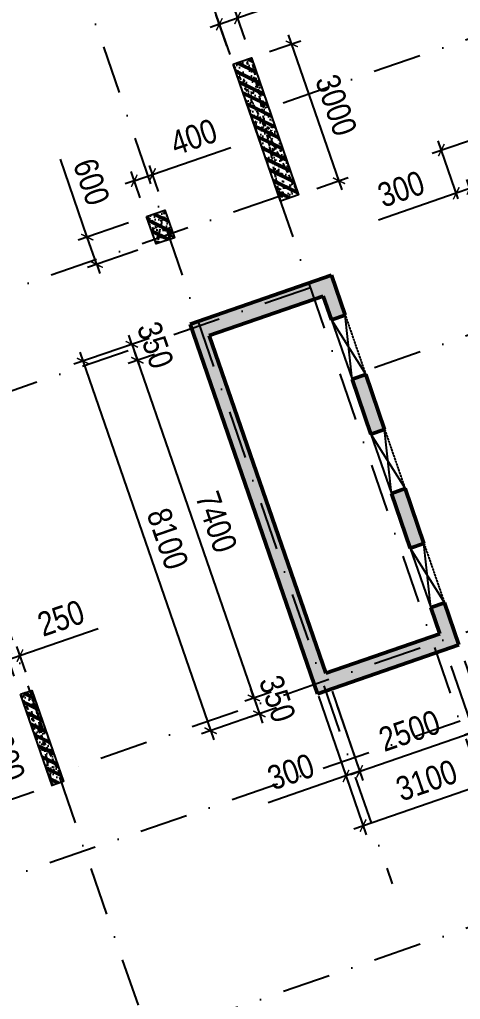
# Model space of a CAD drawing. Header units: millimetres. Extents: x 13965 to 1327256, y -72704 to 46237.
# Drawn here: x 847436 to 856576, y -10560 to 9738 of the extents above; entities that cross this region are included whole.
import ezdxf

# ---------------------------------------------------------------- set-up
doc = ezdxf.new("R2010")
doc.units = ezdxf.units.MM
doc.header["$MEASUREMENT"] = 0
doc.linetypes.add('DASHDOT', pattern=[1, 0.5, -0.25, 0, -0.25])
doc.linetypes.add('DASHED', pattern=[4.5, 3, -1.5])
for name, color, linetype in [('ccu11-Khuat', 9, 'DASHED'), ('ccu11-Thay', 7, 'Continuous'), ('KC2-DIM', 251, 'Continuous'), ('KT-Hatch', 251, 'Continuous'), ('KT-Luoi truc South Tower', 8, 'DASHDOT'), ('ST_MBDV Cot vach 220805$0$AUDIT_I_220805193045-5', 6, 'Continuous')]:
    doc.layers.add(name, color=color, linetype=linetype)
doc.layers.add('KT-Kich thuoc', color=159, linetype='Continuous', lineweight=18)
doc.layers.add('ST_MBDV Cot vach 220805$0$KT-Net cot vach', color=6, linetype='Continuous', lineweight=50)
doc.styles.add('Arial Narrow', font='ARIALN.TTF')
doc.dimstyles.new('ccu12-200', dxfattribs={"dimscale": 200, "dimtxt": 2.5, "dimasz": 1, "dimexe": 1, "dimexo": 2, "dimgap": 1, "dimtad": 1, "dimdec": 0, "dimdsep": 46, "dimtxsty": 'Arial Narrow', "dimblk": 'ARCHTICK', "dimcen": -1, "dimdle": 1, "dimclrd": 256, "dimclre": 256, "dimclrt": 3, "dimadec": 0, "dimazin": 2, "dimtfac": 0.1, "dimtdec": 0, "dimtmove": 0, "dimatfit": 1, "dimldrblk": 'ARCHTICK', "dimfxl": 1, "dimtvp": 0.8333333333333334, "dimtolj": 1, "dimtzin": 12, "dimarcsym": 0})

# ---------------------------------------------------------------- blocks, each defined once
blk = doc.blocks.new('Asix South Tower')
at = {"layer": 'KT-Luoi truc South Tower', "ltscale": 2000}
for p, q in [((-72397.75376635743, 60940.77036500895), (-54232.45647077495, 8325.576317818544)), ((-74689.98600249225, 60149.3814747508), (-64787.97803762602, 31468.53677514943)), ((-80172.43836108316, 58256.57505681379), (-62007.14106901549, 5641.381006835676)), ((-43415.1931011402, 55801.61288893223), (-67725.74395716097, 47408.44558658342)), ((-41522.38959944714, 50319.15952351379), (-65827.22952700593, 41927.96390853119)), ((-67132.57020701328, 45708.98039207418), (-110541.5464182838, 30722.11257713947)), ((-39629.58609775407, 44836.70615809536), (-71714.8157164082, 33759.34555949608)), ((-66479.87833841704, 43818.47957888515), (-109888.8545500296, 28831.61176383233)), ((-37736.78259606101, 39354.25279267693), (-105450.5498458839, 15976.20623329253)), ((-63379.59196258499, 34838.60071623722), (-106788.5681758225, 19851.73290062346))]:
    blk.add_line(p, q, dxfattribs=at)
blk = doc.blocks.new('_ArchTick')
at = {"color": 0, "const_width": 0.15}
blk.add_lwpolyline([(-0.5, -0.5000000000000018), (0.5, 0.5)], dxfattribs=at)
blk = doc.blocks.new('*D673')
at = {"layer": 'Defpoints', "color": 0, "transparency": 16777216}
for p in [(850498.3711580542, 3264.495276974863), (850612.5922349978, 2933.657634646428), (849878.592599652, 2680.24563401888)]:
    blk.add_point(p, dxfattribs=at)
at = {"layer": 'KC2-DIM', "lineweight": -2, "transparency": 16777216}
for p, q in [((850120.2709953925, 3133.95690332487), (849575.3214413776, 2945.81408952229)), ((849764.3715227084, 3011.083276347315), (849699.1023358834, 3200.133357678191)), ((849764.3715227084, 3011.083276347315), (849878.592599652, 2680.24563401888)), ((850234.492072336, 2803.119260996435), (849689.5425183212, 2614.976447193854)), ((849878.592599652, 2680.24563401888), (849943.861786477, 2491.195552688005))]:
    blk.add_line(p, q, dxfattribs=at)
at = {"layer": 'KC2-DIM', "lineweight": -2, "transparency": 16777216, "xscale": 200, "yscale": 200, "zscale": 200}
for p, rotation in [((849764.3715227084, 3011.083276347315), 289.0471379531418), ((849878.592599652, 2680.24563401888), 109.0471379531417)]:
    blk.add_blockref('_ArchTick', p, dxfattribs=dict(at, rotation=rotation))
at = {"layer": 'KC2-DIM', "color": 3, "transparency": 16777216, "insert": (850251.8418046464, 2994.245351316727), "char_height": 500, "attachment_point": 5, "rotation": 289.0471379531417, "style": 'Arial Narrow'}
blk.add_mtext('\\A1;350', dxfattribs=at)
blk = doc.blocks.new('*D674')
at = {"layer": 'Defpoints', "color": 0, "transparency": 16777216}
for p in [(850612.5922349975, 2933.657634646399), (853027.5521475226, -4061.195374595234), (852293.5525121825, -4314.607375271677)]:
    blk.add_point(p, dxfattribs=at)
at = {"layer": 'KC2-DIM', "lineweight": -2, "transparency": 16777216}
for p, q in [((849813.3234123887, 2869.295715147571), (852358.8216990192, -4503.657456598477)), ((850234.492072344, 2803.119260973006), (849689.5425178985, 2614.976446984103)), ((852649.451984869, -4191.733748268627), (852104.5024308556, -4379.876562108344))]:
    blk.add_line(p, q, dxfattribs=at)
at = {"layer": 'KC2-DIM', "lineweight": -2, "transparency": 16777216, "xscale": 200, "yscale": 200, "zscale": 200}
for p, rotation in [((849878.5925992253, 2680.24563382077), 109.047137956683), ((852293.5525121825, -4314.607375271677), 289.047137956683)]:
    blk.add_blockref('_ArchTick', p, dxfattribs=dict(at, rotation=rotation))
at = {"layer": 'KC2-DIM', "color": 3, "transparency": 16777216, "insert": (851516.4322991609, -668.5999745654408), "char_height": 500, "attachment_point": 5, "rotation": 289.047137956683, "style": 'Arial Narrow'}
blk.add_mtext('\\A1;7400', dxfattribs=at)
blk = doc.blocks.new('*D675')
at = {"layer": 'Defpoints', "color": 0, "transparency": 16777216}
for p in [(853027.5521475226, -4061.195374595234), (853141.7732244661, -4392.033016924106), (852407.7735891361, -4645.445017597056)]:
    blk.add_point(p, dxfattribs=at)
at = {"layer": 'KC2-DIM', "lineweight": -2, "transparency": 16777216}
for p, q in [((852649.451984869, -4191.733748268627), (852104.5024308452, -4379.876562111953)), ((852293.552512172, -4314.607375275285), (852228.2833253354, -4125.557293948426)), ((852293.552512172, -4314.607375275285), (852407.7735891361, -4645.445017597056)), ((852763.6730618125, -4522.571390597441), (852218.7235078092, -4710.714204433723)), ((852407.7735891361, -4645.445017597056), (852473.0427759727, -4834.495098923857))]:
    blk.add_line(p, q, dxfattribs=at)
at = {"layer": 'KC2-DIM', "lineweight": -2, "transparency": 16777216, "xscale": 200, "yscale": 200, "zscale": 200}
for p, rotation in [((852293.552512172, -4314.607375275285), 289.047137956683), ((852407.7735891361, -4645.445017597056), 109.047137956683)]:
    blk.add_blockref('_ArchTick', p, dxfattribs=dict(at, rotation=rotation))
at = {"layer": 'KC2-DIM', "color": 3, "transparency": 16777216, "insert": (852781.0227941112, -4331.445300276158), "char_height": 500, "attachment_point": 5, "rotation": 289.047137956683, "style": 'Arial Narrow'}
blk.add_mtext('\\A1;350', dxfattribs=at)
blk = doc.blocks.new('*D676')
at = {"layer": 'Defpoints', "color": 0, "transparency": 16777216}
for p in [(850498.3711580543, 3264.495276973641), (853141.7732244668, -4392.033016925678), (851397.099401161, -4994.378389751771)]:
    blk.add_point(p, dxfattribs=at)
at = {"layer": 'KC2-DIM', "lineweight": -2, "transparency": 16777216}
for p, q in [((850120.2709953926, 3133.956903323648), (848564.6472534176, 2596.880717322521)), ((848688.4281479234, 2851.199985478394), (851462.368587986, -5183.428471082589)), ((852763.6730618051, -4522.571390575671), (851208.0493198301, -5059.647576576797))]:
    blk.add_line(p, q, dxfattribs=at)
at = {"layer": 'KC2-DIM', "lineweight": -2, "transparency": 16777216, "xscale": 200, "yscale": 200, "zscale": 200}
for p, rotation in [((848753.6973347485, 2662.149904147547), 109.0471379531438), ((851397.099401161, -4994.378389751771), 289.0471379531439)]:
    blk.add_blockref('_ArchTick', p, dxfattribs=dict(at, rotation=rotation))
at = {"layer": 'KC2-DIM', "color": 3, "transparency": 16777216, "insert": (850505.7581114209, -1017.533346668642), "char_height": 500, "attachment_point": 5, "rotation": 289.0471379531439, "style": 'Arial Narrow'}
blk.add_mtext('\\A1;8100', dxfattribs=at)
blk = doc.blocks.new('*D677')
at = {"layer": 'Defpoints', "color": 0, "transparency": 16777216}
for p in [(853785.1943833423, -3799.620810397319), (853501.619261345, -3897.524590634683), (854203.8351151109, -5931.470020700246)]:
    blk.add_point(p, dxfattribs=at)
at = {"layer": 'KC2-DIM', "lineweight": -2, "transparency": 16777216}
for p, q in [((853915.7327569919, -4177.720973059244), (854552.6794239328, -6022.616321793816)), ((853632.1576349945, -4275.624753296608), (854269.1043019355, -6120.52010203118)), ((854487.4102371081, -5833.566240462882), (854203.8351151109, -5931.470020700246)), ((854487.4102371081, -5833.566240462882), (854676.460318439, -5768.297053638147)), ((854203.8351151109, -5931.470020700246), (852592.653862622, -6487.727333243529))]:
    blk.add_line(p, q, dxfattribs=at)
at = {"layer": 'KC2-DIM', "lineweight": -2, "transparency": 16777216, "xscale": 200, "yscale": 200, "zscale": 200}
for p, rotation in [((854203.8351151109, -5931.470020700246), 19.04713795306775), ((854487.4102371081, -5833.566240462882), 199.0471379530678)]:
    blk.add_blockref('_ArchTick', p, dxfattribs=dict(at, rotation=rotation))
at = {"layer": 'KC2-DIM', "color": 3, "transparency": 16777216, "insert": (853060.6135114025, -5844.508120330283), "char_height": 500, "attachment_point": 5, "rotation": 19.047137953067754, "style": 'Arial Narrow'}
blk.add_mtext('\\A1;300', dxfattribs=at)
blk = doc.blocks.new('*D678')
at = {"layer": 'Defpoints', "color": 0, "transparency": 16777216}
for p in [(856246.8439199959, -3269.126153246558), (853883.7179033605, -4084.990988556354), (856850.5362537438, -5017.701405152329)]:
    blk.add_point(p, dxfattribs=at)
at = {"layer": 'KC2-DIM', "lineweight": -2, "transparency": 16777216}
for p, q in [((856377.3822936456, -3647.226315908425), (856915.8054405686, -5206.751486483263)), ((854014.2562770102, -4463.091151218221), (854552.6794239332, -6022.616321793059)), ((854298.3601557774, -5898.835427286918), (857039.5863350747, -4952.432218327536))]:
    blk.add_line(p, q, dxfattribs=at)
at = {"layer": 'KC2-DIM', "lineweight": -2, "transparency": 16777216, "xscale": 200, "yscale": 200, "zscale": 200}
for p, rotation in [((856850.5362537438, -5017.701405152329), 19.04713795308638), ((854487.4102371084, -5833.566240462125), 199.0471379530864)]:
    blk.add_blockref('_ArchTick', p, dxfattribs=dict(at, rotation=rotation))
at = {"layer": 'KC2-DIM', "color": 3, "transparency": 16777216, "insert": (855520.392349293, -4995.274079340918), "char_height": 500, "attachment_point": 5, "rotation": 19.04713795308638, "style": 'Arial Narrow'}
blk.add_mtext('\\A1;2500', dxfattribs=at)
blk = doc.blocks.new('*D679')
at = {"layer": 'Defpoints', "color": 0, "transparency": 16777216}
for p in [(856530.419041993, -3171.222373009543), (856246.843919996, -3269.126153246558), (857134.111375659, -4919.797624684928)]:
    blk.add_point(p, dxfattribs=at)
at = {"layer": 'KC2-DIM', "lineweight": -2, "transparency": 16777216}
for p, q in [((856377.3822936453, -3647.226315908541), (856915.8054404866, -5206.751486252935)), ((856660.9574156422, -3549.322535671527), (857199.3805624836, -5108.84770601592)), ((857134.111375659, -4919.797624684928), (858745.2926281483, -4363.540312142984)), ((856850.5362536621, -5017.701404921943), (856661.486172331, -5082.970591746562)), ((856850.5362536621, -5017.701404921943), (857134.111375659, -4919.797624684928))]:
    blk.add_line(p, q, dxfattribs=at)
at = {"layer": 'KC2-DIM', "lineweight": -2, "transparency": 16777216, "xscale": 200, "yscale": 200, "zscale": 200}
for p, rotation in [((857134.111375659, -4919.797624684928), 199.0471379530198), ((856850.5362536621, -5017.701404921943), 19.04713795301989)]:
    blk.add_blockref('_ArchTick', p, dxfattribs=dict(at, rotation=rotation))
at = {"layer": 'KC2-DIM', "color": 3, "transparency": 16777216, "insert": (857980.171187102, -4146.040038122912), "char_height": 500, "attachment_point": 5, "rotation": 19.04713795301985, "style": 'Arial Narrow'}
blk.add_mtext('\\A1;300', dxfattribs=at)
blk = doc.blocks.new('*D680')
at = {"layer": 'Defpoints', "color": 0, "transparency": 16777216}
for p in [(856770.7523669063, -3867.340048620768), (853840.4761062762, -4879.012444401684), (857488.6084929231, -5946.587019663362)]:
    blk.add_point(p, dxfattribs=at)
at = {"layer": 'KC2-DIM', "lineweight": -2, "transparency": 16777216}
for p, q in [((856901.2907405554, -4245.44021128281), (857553.8776797476, -6135.637100994354)), ((853971.0144799254, -5257.112607063726), (854623.6014191175, -7147.30949677527)), ((854369.2821509619, -7023.528602268896), (857677.658574254, -5881.317832838744))]:
    blk.add_line(p, q, dxfattribs=at)
at = {"layer": 'KC2-DIM', "lineweight": -2, "transparency": 16777216, "xscale": 200, "yscale": 200, "zscale": 200}
for p, rotation in [((857488.6084929231, -5946.587019663362), 19.04713795301755), ((854558.332232293, -6958.259415444278), 199.0471379530176)]:
    blk.add_blockref('_ArchTick', p, dxfattribs=dict(at, rotation=rotation))
at = {"layer": 'KC2-DIM', "color": 3, "transparency": 16777216, "insert": (855874.8894664753, -6022.063474087336), "char_height": 500, "attachment_point": 5, "rotation": 19.047137953017554, "style": 'Arial Narrow'}
blk.add_mtext('\\A1;3100', dxfattribs=at)
blk = doc.blocks.new('*D681')
at = {"layer": 'Defpoints', "color": 0, "transparency": 16777216}
for p in [(856489.3481311027, 6140.437364312907), (856942.7913972589, 5746.323578049865), (856659.2162752621, 5648.419797812909)]:
    blk.add_point(p, dxfattribs=at)
at = {"layer": 'KC2-DIM', "lineweight": -2, "transparency": 16777216}
for p, q in [((856528.677901613, 6026.519960474921), (856424.0789442782, 6329.487445643899)), ((856812.2530236098, 6124.423740711878), (856707.654066275, 6427.391225880856)), ((856772.9232530996, 6238.341144549864), (856961.9733344306, 6303.610331374482)), ((856489.3481311027, 6140.437364312907), (854878.1668786133, 5584.180051771022)), ((856772.9232530996, 6238.341144549864), (856489.3481311027, 6140.437364312907))]:
    blk.add_line(p, q, dxfattribs=at)
at = {"layer": 'KC2-DIM', "lineweight": -2, "transparency": 16777216, "xscale": 200, "yscale": 200, "zscale": 200}
for p, rotation in [((856772.9232530996, 6238.341144549864), 199.0471379530176), ((856489.3481311027, 6140.437364312907), 19.04713795301758)]:
    blk.add_blockref('_ArchTick', p, dxfattribs=dict(at, rotation=rotation))
at = {"layer": 'KC2-DIM', "color": 3, "transparency": 16777216, "insert": (855346.1265273946, 6227.399264683831), "char_height": 500, "attachment_point": 5, "rotation": 19.047137953017575, "style": 'Arial Narrow'}
blk.add_mtext('\\A1;300', dxfattribs=at)
blk = doc.blocks.new('*D686')
at = {"layer": 'Defpoints', "color": 0, "transparency": 16777216}
for p in [(861946.7234059992, 9025.14865899246), (862425.2437558596, 7639.129995963041), (856659.216275264, 5648.419797813491)]:
    blk.add_point(p, dxfattribs=at)
at = {"layer": 'KC2-DIM', "lineweight": -2, "transparency": 16777216}
for p, q in [((862294.7053822103, 8017.230158625054), (861881.4542191747, 9214.198740323482)), ((855991.6458440727, 6969.16927401835), (862135.7734873302, 9090.41784581702)), ((856528.6779016148, 6026.519960475503), (856115.4267385792, 7223.488542173931))]:
    blk.add_line(p, q, dxfattribs=at)
at = {"layer": 'KC2-DIM', "lineweight": -2, "transparency": 16777216, "xscale": 200, "yscale": 200, "zscale": 200}
for p, rotation in [((861946.7234059992, 9025.14865899246), 19.04713795301443), ((856180.6959254037, 7034.43846084291), 199.0471379530144)]:
    blk.add_blockref('_ArchTick', p, dxfattribs=dict(at, rotation=rotation))
at = {"layer": 'KC2-DIM', "color": 3, "transparency": 16777216, "insert": (858915.128769569, 8460.15330338417), "char_height": 500, "attachment_point": 5, "rotation": 19.04713795301444, "style": 'Arial Narrow'}
blk.add_mtext('\\A1;6100', dxfattribs=at)
blk = doc.blocks.new('*D750')
at = {"layer": 'Defpoints', "color": 0, "transparency": 16777216}
for p in [(847457.064831816, -4238.823824581923), (848109.756701007, -6129.324640524632), (847019.7154157562, -6505.659354567557)]:
    blk.add_point(p, dxfattribs=at)
at = {"layer": 'KC2-DIM', "lineweight": -2, "transparency": 16777216}
for p, q in [((847078.9646691562, -4369.362198237563), (846177.9734652353, -4680.427725452668)), ((846301.7543597374, -4426.108457294962), (847084.984602584, -6694.709435897443)), ((847731.6565383472, -6259.863014180271), (846830.6653344263, -6570.928541395377))]:
    blk.add_line(p, q, dxfattribs=at)
at = {"layer": 'KC2-DIM', "lineweight": -2, "transparency": 16777216, "xscale": 200, "yscale": 200, "zscale": 200}
for p, rotation in [((846367.0235465652, -4615.158538624848), 109.0471379539981), ((847019.7154157562, -6505.659354567557), 289.0471379539981)]:
    blk.add_blockref('_ArchTick', p, dxfattribs=dict(at, rotation=rotation))
at = {"layer": 'KC2-DIM', "color": 3, "transparency": 16777216, "insert": (847123.7292246248, -5411.828050456446), "char_height": 500, "attachment_point": 5, "rotation": 289.04713795399806, "style": 'Arial Narrow'}
blk.add_mtext('\\A1;2000', dxfattribs=at)
blk = doc.blocks.new('*D751')
at = {"layer": 'Defpoints', "color": 0, "transparency": 16777216}
for p in [(847445.065058978, -3438.008607345982), (847457.0648318161, -4238.823824581836), (847693.377433466, -4157.237341051339)]:
    blk.add_point(p, dxfattribs=at)
at = {"layer": 'KC2-DIM', "lineweight": -2, "transparency": 16777216}
for p, q in [((847445.065058978, -3438.008607345982), (849062.6941314215, -2879.525196999195)), ((847326.5264581604, -3860.723661922122), (847143.4832705003, -3330.545009546651)), ((847208.7524573281, -3519.595090876479), (847445.065058978, -3438.008607345982)), ((847562.8390598103, -3779.137178391626), (847379.7958721502, -3248.958526016155)), ((847208.7524573281, -3519.595090876479), (847019.7023759983, -3584.864277704328))]:
    blk.add_line(p, q, dxfattribs=at)
at = {"layer": 'KC2-DIM', "lineweight": -2, "transparency": 16777216, "xscale": 200, "yscale": 200, "zscale": 200}
for p, rotation in [((847208.7524573281, -3519.595090876479), 19.0471379540027), ((847445.065058978, -3438.008607345982), 199.0471379540027)]:
    blk.add_blockref('_ArchTick', p, dxfattribs=dict(at, rotation=rotation))
at = {"layer": 'KC2-DIM', "color": 3, "transparency": 16777216, "insert": (848294.3487803896, -2663.137971880904), "char_height": 500, "attachment_point": 5, "rotation": 19.047137954002732, "style": 'Arial Narrow'}
blk.add_mtext('\\A1;250', dxfattribs=at)
blk = doc.blocks.new('*D752')
at = {"layer": 'Defpoints', "color": 0, "transparency": 16777216}
for p in [(850070.989472809, 5656.156651209574), (848839.760276327, 5231.077075005393), (850266.7970333061, 5089.006407180656)]:
    blk.add_point(p, dxfattribs=at)
at = {"layer": 'KC2-DIM', "lineweight": -2, "transparency": 16777216}
for p, q in [((848839.760276327, 5231.077075005393), (848282.7238295354, 6844.515064472478)), ((849692.8893101492, 5525.618277553876), (848650.7101949971, 5165.807888177573)), ((849035.5678368241, 4663.926830976474), (848839.760276327, 5231.077075005393)), ((849888.6968706463, 4958.468033524958), (848846.5177554942, 4598.657644148654)), ((849035.5678368241, 4663.926830976474), (849100.8370236519, 4474.876749646617))]:
    blk.add_line(p, q, dxfattribs=at)
at = {"layer": 'KC2-DIM', "lineweight": -2, "transparency": 16777216, "xscale": 200, "yscale": 200, "zscale": 200}
for p, rotation in [((848839.760276327, 5231.077075005393), 289.0471379540039), ((849035.5678368241, 4663.926830976474), 109.0471379540039)]:
    blk.add_blockref('_ArchTick', p, dxfattribs=dict(at, rotation=rotation))
at = {"layer": 'KC2-DIM', "color": 3, "transparency": 16777216, "insert": (848926.3326095673, 6375.427047208941), "char_height": 500, "attachment_point": 5, "rotation": 289.04713795400386, "style": 'Arial Narrow'}
blk.add_mtext('\\A1;600', dxfattribs=at)
blk = doc.blocks.new('*D753')
at = {"layer": 'Defpoints', "color": 0, "transparency": 16777216}
for p in [(850192.6474390107, 6529.471524052351), (850446.0390464299, 5795.530957008683), (850067.9388837703, 5664.992583352985)]:
    blk.add_point(p, dxfattribs=at)
at = {"layer": 'KC2-DIM', "lineweight": -2, "transparency": 16777216}
for p, q in [((850192.6474390107, 6529.471524052351), (851819.3034594029, 7091.071471287316)), ((850315.5006727743, 6173.631119668426), (850127.3782521829, 6718.521605382237)), ((849937.4005101146, 6043.092746012757), (849749.2780895232, 6587.983231726597)), ((849814.547276351, 6398.933150396711), (850192.6474390107, 6529.471524052351)), ((849814.547276351, 6398.933150396711), (849625.4971950211, 6333.663963568892))]:
    blk.add_line(p, q, dxfattribs=at)
at = {"layer": 'KC2-DIM', "lineweight": -2, "transparency": 16777216, "xscale": 200, "yscale": 200, "zscale": 200}
for p, rotation in [((849814.547276351, 6398.933150396711), 19.0471379540051), ((850192.6474390107, 6529.471524052351), 199.0471379540052)]:
    blk.add_blockref('_ArchTick', p, dxfattribs=dict(at, rotation=rotation))
at = {"layer": 'KC2-DIM', "color": 3, "transparency": 16777216, "insert": (851046.4446343966, 7305.900427961576), "char_height": 500, "attachment_point": 5, "rotation": 19.047137954005127, "style": 'Arial Narrow'}
blk.add_mtext('\\A1;400', dxfattribs=at)
blk = doc.blocks.new('*D754')
at = {"layer": 'Defpoints', "color": 0, "transparency": 16777216}
for p in [(853080.3168109833, 9234.131079932355), (852241.6667703837, 8944.588722700806, 5.460132701734025e-05), (853220.7045728011, 6108.837502752605, 5.460132701734025e-05)]:
    blk.add_point(p, dxfattribs=at)
at = {"layer": 'KC2-DIM', "lineweight": -2, "transparency": 16777216}
for p, q in [((854124.6238002287, 6209.329778654326), (853015.0476241555, 9423.18116126224)), ((852619.7669330435, 9075.127096356446), (853269.3668923132, 9299.400266760174)), ((853598.8047354609, 6239.375876408245), (854248.4046947308, 6463.649046812032))]:
    blk.add_line(p, q, dxfattribs=at)
at = {"layer": 'KC2-DIM', "lineweight": -2, "transparency": 16777216, "xscale": 200, "yscale": 200, "zscale": 200}
for p, rotation in [((853080.3168109833, 9234.131079932355), 109.0471379540024), ((854059.3546134009, 6398.379859984212), 289.0471379540024)]:
    blk.add_blockref('_ArchTick', p, dxfattribs=dict(at, rotation=rotation))
at = {"layer": 'KC2-DIM', "color": 3, "transparency": 16777216, "insert": (854000.1954556562, 7964.836366098258), "char_height": 500, "attachment_point": 5, "rotation": 289.0471379540024, "style": 'Arial Narrow'}
blk.add_mtext('\\A1;3000', dxfattribs=at)
blk = doc.blocks.new('*D755')
at = {"layer": 'Defpoints', "color": 0, "transparency": 16777216}
for p in [(851956.1822600308, 9771.485341514315), (852241.6667703837, 8944.588722700719, 5.460132701734025e-05), (851863.566607724, 8814.05034904508, 5.460132701734025e-05)]:
    blk.add_point(p, dxfattribs=at)
at = {"layer": 'KC2-DIM', "lineweight": -2, "transparency": 16777216}
for p, q in [((851956.1822600308, 9771.485341514315), (853582.838280423, 10333.08528874916)), ((852111.1283967281, 9322.688885360461), (851890.913073203, 9960.535422844201)), ((851733.0282340683, 9192.150511704822), (851512.8129105432, 9829.997049188562)), ((851578.082097371, 9640.946967858676), (851956.1822600308, 9771.485341514315)), ((851578.082097371, 9640.946967858676), (851389.0320160411, 9575.677781030798))]:
    blk.add_line(p, q, dxfattribs=at)
at = {"layer": 'KC2-DIM', "lineweight": -2, "transparency": 16777216, "xscale": 200, "yscale": 200, "zscale": 200}
for p, rotation in [((851578.082097371, 9640.946967858676), 19.04713795400126), ((851956.1822600308, 9771.485341514315), 199.0471379540013)]:
    blk.add_blockref('_ArchTick', p, dxfattribs=dict(at, rotation=rotation))
at = {"layer": 'KC2-DIM', "color": 3, "transparency": 16777216, "insert": (852809.9794554168, 10547.91424542348), "char_height": 500, "attachment_point": 5, "rotation": 19.047137954001283, "style": 'Arial Narrow'}
blk.add_mtext('\\A1;400', dxfattribs=at)
blk = doc.blocks.new('*U59')
h = blk.add_hatch()
h.set_pattern_fill('VATLIEU04', color=250, scale=40, style=0, pattern_type=2)
h.set_pattern_definition([(49.99999999999999, (-549.9999999999709, 3049.999999999996), (286.9040730403014, -25.10085399303804), [30, -330]), (355, (-549.9999999999709, 3049.999999999996), (-55.50053344520001, 300.8768534800047), [24, -264]), (100.4514, (-526.0913279999709, 3047.908263999996), (231.4037526856086, 275.7758168243814), [25.496076, -280.4568448]), (46.18420000000001, (-549.9999999999709, 3129.999999999996), (426.8964194502578, -66.20760573160723), [45, -495]), (96.6356, (-514.4253019999708, 3124.482677199996), (373.8650822194813, 389.6471483601767), [38.2441152, -420.6852]), (351.1842, (-549.9999999999709, 3129.999999999996), (373.8647780534509, 389.6474403701299), [36, -396]), (21, (-509.9999999999709, 3109.999999999996), (238.7628208473847, -161.0475562661355), [30, -330]), (326.0000000000001, (-509.9999999999709, 3109.999999999996), (97.32613276863269, 290.0600180187412), [24, -264]), (71.4514, (-490.1031067999709, 3096.579357599996), (336.089051432596, 129.012198683981), [25.496076, -280.4568448]), (37.50000000000001, (-549.9999999999709, 3049.999999999996), (4.863942126916267, 133.1575415325246), [0, -260.8, 0, -268, 0, -265]), (7.499999999999999, (-549.9999999999709, 3049.999999999996), (105.2278149768594, 157.7646847529441), [0, -152.8, 0, -254.8, 0, -101]), (327.5, (-639.1999999999709, 3049.999999999996), (213.5289744689636, -9.021948693751902), [0, -100, 0, -312, 0, -414]), (317.5, (-679.1999999999709, 3049.999999999996), (233.2744677369545, 40.04199293292709), [0, -130, 0, -207.2, 0, -294]), (45, (-549.9999999999709, 3049.999999999996), (-120.2081528017131, 120.2081528017131), []), (45, (-549.9999999999709, 3098.999999999996), (-120.2081528017131, 120.2081528017131), [])])
h.paths.add_polyline_path([(-475, -474.9999999999998), (-75, -475.0000000000038), (-74.9999999999709, 2524.999999999996), (-474.9999999999709, 2525)])
at = {"color": 6, "ltscale": 0.25}
blk.add_lwpolyline([(-475, -474.9999999999998), (-75, -475.0000000000038), (-74.9999999999709, 2524.999999999996), (-474.9999999999709, 2525)], close=True, dxfattribs=at)
at = {"layer": 'Defpoints', "linetype": 'ByBlock', "ltscale": 30}
for p, q in [((-75, -475.0000000000038), (-474.9999999999709, 2525)), ((-475, -474.9999999999998), (-74.9999999999709, 2524.999999999996))]:
    blk.add_line(p, q, dxfattribs=at)
blk = doc.blocks.new('*U52')
h = blk.add_hatch()
h.set_pattern_fill('VATLIEU04', color=250, scale=40, style=0, pattern_type=2)
h.set_pattern_definition([(49.99999999999999, (-700.0000000130171, 2050.00000279704), (286.9040730403014, -25.10085399303804), [30, -330]), (355, (-700.0000000130171, 2050.00000279704), (-55.50053344520001, 300.8768534800047), [24, -264]), (100.4514, (-676.0913280130171, 2047.90826679704), (231.4037526856086, 275.7758168243814), [25.496076, -280.4568448]), (46.18420000000001, (-700.0000000130171, 2130.00000279704), (426.8964194502578, -66.20760573160723), [45, -495]), (96.6356, (-664.425302013017, 2124.48267999704), (373.8650822194813, 389.6471483601767), [38.2441152, -420.6852]), (351.1842, (-700.0000000130171, 2130.00000279704), (373.8647780534509, 389.6474403701299), [36, -396]), (21, (-660.0000000130171, 2110.00000279704), (238.7628208473847, -161.0475562661355), [30, -330]), (326.0000000000001, (-660.0000000130171, 2110.00000279704), (97.32613276863269, 290.0600180187412), [24, -264]), (71.4514, (-640.1031068130171, 2096.57936039704), (336.089051432596, 129.012198683981), [25.496076, -280.4568448]), (37.50000000000001, (-700.0000000130171, 2050.00000279704), (4.863942126916267, 133.1575415325246), [0, -260.8, 0, -268, 0, -265]), (7.499999999999999, (-700.0000000130171, 2050.00000279704), (105.2278149768594, 157.7646847529441), [0, -152.8, 0, -254.8, 0, -101]), (327.5, (-789.2000000130172, 2050.00000279704), (213.5289744689636, -9.021948693751902), [0, -100, 0, -312, 0, -414]), (317.5, (-829.2000000130172, 2050.00000279704), (233.2744677369545, 40.04199293292709), [0, -130, 0, -207.2, 0, -294]), (45, (-700.0000000130171, 2050.00000279704), (-120.2081528017131, 120.2081528017131), []), (45, (-700.0000000130171, 2099.00000279704), (-120.2081528017131, 120.2081528017131), [])])
h.paths.add_polyline_path([(-475, -474.9999999999998), (-225.0000000130366, -475.0000000000023), (-225.0000000130172, 1525.00000279704), (-474.9999999999806, 1525.000002797043)])
at = {"color": 6, "ltscale": 0.25}
blk.add_lwpolyline([(-475, -474.9999999999998), (-225.0000000130366, -475.0000000000023), (-225.0000000130172, 1525.00000279704), (-474.9999999999806, 1525.000002797043)], close=True, dxfattribs=at)
at = {"layer": 'Defpoints', "linetype": 'ByBlock', "ltscale": 30}
for p, q in [((-225.0000000130366, -475.0000000000023), (-474.9999999999806, 1525.000002797043)), ((-475, -474.9999999999998), (-225.0000000130172, 1525.00000279704))]:
    blk.add_line(p, q, dxfattribs=at)
blk = doc.blocks.new('*U53')
h = blk.add_hatch()
h.set_pattern_fill('VATLIEU04', color=250, scale=40, style=0, pattern_type=2)
h.set_pattern_definition([(49.99999999999999, (-549.9999999999942, 650.0000000415412), (286.9040730403014, -25.10085399303804), [30, -330]), (355, (-549.9999999999942, 650.0000000415412), (-55.50053344520001, 300.8768534800047), [24, -264]), (100.4514, (-526.0913279999942, 647.9082640415409), (231.4037526856086, 275.7758168243814), [25.496076, -280.4568448]), (46.18420000000001, (-549.9999999999942, 730.0000000415412), (426.8964194502578, -66.20760573160723), [45, -495]), (96.6356, (-514.4253019999941, 724.4826772415408), (373.8650822194813, 389.6471483601767), [38.2441152, -420.6852]), (351.1842, (-549.9999999999942, 730.0000000415412), (373.8647780534509, 389.6474403701299), [36, -396]), (21, (-509.9999999999942, 710.0000000415412), (238.7628208473847, -161.0475562661355), [30, -330]), (326.0000000000001, (-509.9999999999942, 710.0000000415412), (97.32613276863269, 290.0600180187412), [24, -264]), (71.4514, (-490.1031067999942, 696.5793576415408), (336.089051432596, 129.012198683981), [25.496076, -280.4568448]), (37.50000000000001, (-549.9999999999942, 650.0000000415412), (4.863942126916267, 133.1575415325246), [0, -260.8, 0, -268, 0, -265]), (7.499999999999999, (-549.9999999999942, 650.0000000415412), (105.2278149768594, 157.7646847529441), [0, -152.8, 0, -254.8, 0, -101]), (327.5, (-639.1999999999942, 650.0000000415412), (213.5289744689636, -9.021948693751902), [0, -100, 0, -312, 0, -414]), (317.5, (-679.1999999999942, 650.0000000415412), (233.2744677369545, 40.04199293292709), [0, -130, 0, -207.2, 0, -294]), (45, (-549.9999999999942, 650.0000000415412), (-120.2081528017131, 120.2081528017131), []), (45, (-549.9999999999942, 699.0000000415412), (-120.2081528017131, 120.2081528017131), [])])
h.paths.add_polyline_path([(-475, -474.9999999999998), (-75, -475.0000000000038), (-74.9999999999942, 125.0000000415412), (-474.9999999999942, 125.0000000415453)])
at = {"color": 6, "ltscale": 0.25}
blk.add_lwpolyline([(-475, -474.9999999999998), (-75, -475.0000000000038), (-74.9999999999942, 125.0000000415412), (-474.9999999999942, 125.0000000415453)], close=True, dxfattribs=at)
at = {"layer": 'Defpoints', "linetype": 'ByBlock', "ltscale": 30}
for p, q in [((-75, -475.0000000000038), (-474.9999999999942, 125.0000000415453)), ((-475, -474.9999999999998), (-74.9999999999942, 125.0000000415412))]:
    blk.add_line(p, q, dxfattribs=at)
blk = doc.blocks.new('MBCV-T38')
at = {"layer": 'KT-Hatch'}
h = blk.add_hatch(dxfattribs=at)
h.set_pattern_fill('BTCT', color=256, scale=40)
h.set_pattern_definition([(49.99999999999999, (44510.03727294528, -29192.64615625091), (286.9040730403014, -25.10085399303804), [30, -330]), (355, (44510.03727294528, -29192.64615625091), (-55.50053344520001, 300.8768534800047), [24, -264]), (100.4514, (44533.94594494533, -29194.73789225091), (231.4037526856086, 275.7758168243814), [25.496076, -280.4568448]), (46.18420000000001, (44510.03727294528, -29112.64615625091), (426.8964194502578, -66.20760573160723), [45, -495]), (96.6356, (44545.61197094538, -29118.16347905091), (373.8650822194813, 389.6471483601767), [38.2441152, -420.6852]), (351.1842, (44510.03727294528, -29112.64615625091), (373.8647780534509, 389.6474403701299), [36, -396]), (21, (44550.03727294528, -29132.64615625091), (238.7628208473847, -161.0475562661355), [30, -330]), (326.0000000000001, (44550.03727294528, -29132.64615625091), (97.32613276863269, 290.0600180187412), [24, -264]), (71.4514, (44569.93416614528, -29146.06679865092), (336.089051432596, 129.012198683981), [25.496076, -280.4568448]), (37.50000000000001, (44510.03727294528, -29192.64615625091), (4.863942126916267, 133.1575415325246), [0, -260.8, 0, -268, 0, -265]), (7.499999999999999, (44510.03727294528, -29192.64615625091), (105.2278149768594, 157.7646847529441), [0, -152.8, 0, -254.8, 0, -101]), (327.5, (44420.83727294533, -29192.64615625091), (213.5289744689636, -9.021948693751902), [0, -100, 0, -312, 0, -414]), (317.5, (44380.83727294533, -29192.64615625091), (233.2744677369545, 40.04199293292709), [0, -130, 0, -207.2, 0, -294]), (45, (44510.03727294528, -29192.64615625091), (-106.0660171779821, 106.0660171779821), []), (45, (44580.74795094528, -29192.64615625091), (-106.0660171779821, 106.0660171779821), [])])
h.paths.add_polyline_path([(-21535.60152424534, 14881.54588827872), (-24465.87778487487, 13869.87349249466), (-21822.47571847157, 6213.345198591793), (-18892.19945784204, 7225.017594375851), (-19194.06944690668, 8099.374220531521), (-19477.64456890302, 8001.470440294361), (-19289.99565678183, 7457.951456467854), (-21653.12167341844, 6642.086621158174), (-24068.08158593508, 13636.93963040278), (-21704.95556929847, 14452.80446571246), (-21533.6239538833, 13956.54800221877), (-21250.04883188696, 14054.45178245596)])
h.paths.add_polyline_path([(-15938.05455364124, 16440.98449790676), (-13523.0946411246, 9446.131488662038), (-15886.22065776133, 8630.266653352417), (-16074.74310494622, 9176.315803140402), (-16358.31822694268, 9078.412022903212), (-16055.57470281445, 8201.525230786036), (-10289.5472222208, 10192.2354289417), (-12427.11309073213, 16383.62559252977), (-12616.16317206295, 16318.35640570501), (-10560.18378708279, 10363.2788437806), (-13206.88492571563, 9449.510228233848), (-15703.43132176297, 16680.67583914203), (-12867.68010179931, 17659.71364151358), (-12932.94928862411, 17848.76372284457), (-18698.97676921776, 15858.05352468896), (-18414.29761192296, 15033.4895848278), (-18130.7224899265, 15131.39336506499), (-18301.18057027797, 15625.11966259708)])
h.paths.add_polyline_path([(-17598.43277661339, 12670.3635681911), (-17314.85765461717, 12768.26734842826), (-17706.47277556558, 13902.56783641374), (-17990.04789756204, 13804.66405617655)], flags=17)
h.paths.add_polyline_path([(-16890.6079402559, 11539.44181977704), (-17174.18306225224, 11441.53803953988), (-16782.5679413036, 10307.23755155446), (-16498.99281930737, 10405.14133179162)], flags=17)
h.paths.add_polyline_path([(-19901.89428326406, 9230.29596894543), (-19618.31916126772, 9328.19974918259), (-20009.93428221624, 10462.50023716819), (-20293.5094042127, 10364.59645693103)], flags=17)
h.paths.add_polyline_path([(-20825.79911752592, 12825.62625380489), (-21109.37423952238, 12727.7224735677), (-20717.75911857374, 11593.42198558207), (-20434.18399657728, 11691.32576581926)], flags=17)
at = {"layer": 'ccu11-Khuat', "color": 6, "ltscale": 0.2, "elevation": -2.072369972333716e-05}
for points in [[(-21250.04882160993, 14054.45178197918), (-20825.79910724843, 12825.62625332817)], [(-20434.18398629734, 11691.32576534356), (-20009.93427193584, 10462.50023669255)], [(-19618.31915099034, 9328.199748705723), (-19194.06943662884, 8099.374220054713)]]:
    blk.add_lwpolyline(points, dxfattribs=at)
at = {"layer": 'ccu11-Thay', "color": 6, "ltscale": 0.5, "elevation": -2.072369972333716e-05}
for points in [[(-21533.62394360686, 13956.54800174211), (-21109.37422924535, 12727.72247309086)], [(-20717.75910829427, 11593.42198510648), (-20293.50939393276, 10364.59645645524)], [(-19901.89427298727, 9230.29596846865), (-19477.64455862576, 8001.470439817407)]]:
    blk.add_lwpolyline(points, dxfattribs=at)
at = {"layer": 'ST_MBDV Cot vach 220805$0$KT-Net cot vach', "extrusion": (-3.35282951705558e-09, 1.998521292752062e-08, 0.9999999999999999)}
for p, q in [((-21535.60152424534, 14881.54588827872, -2.072369972333716e-05), (-24465.87778487487, 13869.87349249466, -2.072369972333716e-05)), ((-21250.04883188696, 14054.45178245596, -2.072369972333716e-05), (-21535.60152424534, 14881.54588827872, -2.072369972333716e-05)), ((-21704.95556929847, 14452.80446571246, -2.072369972333716e-05), (-24068.08158593508, 13636.93963040278, -2.072369972333716e-05)), ((-21533.6239538833, 13956.5480022188, -2.072369972333716e-05), (-21704.95556929847, 14452.80446571246, -2.072369972333716e-05)), ((-24465.87778487487, 13869.87349249466, -2.072369972333716e-05), (-21822.47571847157, 6213.345198591793, -2.072369972333716e-05)), ((-24068.08158593508, 13636.93963040278, -2.072369972333716e-05), (-21653.12167341844, 6642.086621158174, -2.072369972333716e-05)), ((-20434.18399657728, 11691.32576581926, -2.072369972333716e-05), (-20825.79911752592, 12825.62625380489, -2.072369972333716e-05)), ((-20717.75911857374, 11593.42198558207, -2.072369972333716e-05), (-21109.37423952238, 12727.7224735677, -2.072369972333716e-05)), ((-19901.89428326406, 9230.29596894543, -2.072369972333716e-05), (-20293.5094042127, 10364.59645693103, -2.072369972333716e-05)), ((-19618.31916126772, 9328.19974918259, -2.072369972333716e-05), (-20009.93428221624, 10462.50023716819, -2.072369972333716e-05)), ((-19289.99565678183, 7457.951456467854, -2.072369972333716e-05), (-19477.64456890302, 8001.470440294361, -2.072369972333716e-05)), ((-18892.19945784204, 7225.017594375851, -2.072369972333716e-05), (-19194.06944690668, 8099.374220531521, -2.072369972333716e-05)), ((-21653.12167341844, 6642.086621158174, -2.072369972333716e-05), (-19289.99565678183, 7457.951456467854, -2.072369972333716e-05)), ((-21822.47571847157, 6213.345198591793, -2.072369972333716e-05), (-18892.19945784204, 7225.017594375851, -2.072369972333716e-05))]:
    blk.add_line(p, q, dxfattribs=at)
at = {"layer": 'ST_MBDV Cot vach 220805$0$KT-Net cot vach'}
for p, q in [((-21250.04883188696, 14054.45178245596, -2.072369972333716e-05), (-21533.6239538833, 13956.54800221877, -2.072369972333716e-05)), ((-20825.79911752592, 12825.62625380489, -2.072369972333716e-05), (-21109.37423952238, 12727.7224735677, -2.072369972333716e-05)), ((-20434.18399657728, 11691.32576581926, -2.072369972333716e-05), (-20717.75911857374, 11593.42198558207, -2.072369972333716e-05)), ((-20009.93428221624, 10462.50023716819, -2.072369972333716e-05), (-20293.5094042127, 10364.59645693103, -2.072369972333716e-05)), ((-19618.31916126772, 9328.19974918259, -2.072369972333716e-05), (-19901.89428326406, 9230.29596894543, -2.072369972333716e-05)), ((-19194.06944690668, 8099.374220531521, -2.072369972333716e-05), (-19477.64456890302, 8001.470440294361, -2.072369972333716e-05))]:
    blk.add_line(p, q, dxfattribs=at)
at = {"layer": 'ST_MBDV Cot vach 220805$0$AUDIT_I_220805193045-5', "linetype": 'ByBlock', "xscale": -1, "rotation": 199.0471379540016}
for name, p in [('*U59', (-22970.74117688439, 18961.77549058021, 3.387762729400309e-05)), ('*U53', (-24763.31831179955, 15803.88179274474, -2.07236984634618e-05)), ('*U52', (-27377.24295279221, 5908.901316953212, -2.0723548399539e-05))]:
    blk.add_blockref(name, p, dxfattribs=at)

msp = doc.modelspace()

# ---------------------------------------------------------------- linework, layer by layer
at = {"layer": 'KC2-DIM', "ltscale": 0.5}
for points in [[(853904.692102876, 3514.843235764609), (854612.5169392347, 2383.921487350672)], [(854328.9418172375, 2286.017707113366), (854188.2672248732, 3612.747016001682)], [(855144.8066525469, -77.10830952324613), (855004.1320601825, 1249.62099936507)], [(854720.5569381854, 1151.717219127997), (855428.381774544, 20.79547071405977)], [(855536.4217734914, -1211.408797509837), (856244.2466098499, -2342.330545923774)], [(855960.6714878529, -2440.23432616108), (855819.9968954884, -1113.505017272764)]]:
    msp.add_lwpolyline(points, dxfattribs=at)

# ---------------------------------------------------------------- block references
at = {"layer": 'ccu11-Khuat'}
msp.add_blockref('MBCV-T38', (875438.3160464829, -10441.7047659775, 2.072369972333716e-05), dxfattribs=at)
at = {"layer": 'KT-Kich thuoc'}
msp.add_blockref('Asix South Tower', (919947.9135606117, -39634.35096379504), dxfattribs=at)

# ---------------------------------------------------------------- dimensions: what is measured, and where the dimension line sits
at = {"layer": 'KC2-DIM'}
for p1, p2, distance, picture, middle in [((851863.566607724, 8814.050349045074, 5.460132701734025e-05), (852241.6667703837, 8944.588722700742, 5.460132701734025e-05), 874.7910744039307, '*D755', (852809.9794554168, 10547.91424542348)), ((853220.7045728012, 6108.837502752584, 5.460132701734025e-05), (852241.6667703837, 8944.588722700742, 5.460132701734025e-05), -887.2252629569371, '*D754', (854000.1954556562, 7964.836366098258)), ((856659.216275264, 5648.419797813534), (862425.2437558594, 7639.129995963027), 1466.2978754319395, '*D686', (858915.128769569, 8460.15330338417)), ((850067.9388837701, 5664.992583353019), (850446.0390464298, 5795.530957008676), 776.4509402807356, '*D753', (851046.4446343966, 7305.900427961576)), ((850266.7970333059, 5089.006407180695), (850070.9894728088, 5656.156651209595), 1302.5428900328213, '*D752', (848926.3326095673, 6375.427047208941)), ((856942.791397259, 5746.323578049865), (856659.2162752622, 5648.41979781288), -520.5155829989925, '*D681', (855346.1265273946, 6227.399264683831)), ((850498.3711580543, 3264.495276973679), (853141.7732244668, -4392.033016925641), -1845.7266043197662, '*D676', (850505.7581114209, -1017.533346668642)), ((847457.0648318161, -4238.823824581929), (847693.3774334661, -4157.23734105139), 760.8869868195958, '*D751', (848294.3487803896, -2663.137971880904)), ((856246.843919996, -3269.126153246556), (856530.419041993, -3171.222373009517), -1849.8540062661323, '*D679', (857980.171187102, -4146.040038122912)), ((853883.7179033606, -4084.990988556352), (856246.843919996, -3269.126153246556), -1849.8540065105524, '*D678', (855520.392349293, -4995.274079340918)), ((853785.1943833423, -3799.620810397326), (853501.6192613451, -3897.52459063471), 2151.753033636621, '*D677', (853060.6135114025, -5844.508120330283)), ((853840.476106276, -4879.012444401711), (856770.7523669061, -3867.340048620759), -2199.6784729250517, '*D680', (855874.8894664753, -6022.063474087336)), ((847457.0648318161, -4238.823824581929), (848109.7567010071, -6129.324640524645), -1153.1772719513829, '*D750', (847123.7292246248, -5411.828050456446))]:
    dim = msp.add_aligned_dim(p1=p1, p2=p2, distance=distance, dimstyle='ccu12-200', dxfattribs=at)
    dim.commit()
    dim.dimension.update_dxf_attribs({"geometry": picture, "text_midpoint": middle})
for base, p1, p2, angle, picture, middle, dimtype in [((849878.592599652, 2680.24563401888), (850498.371158054, 3264.495276974894), (850612.5922349975, 2933.657634646415), 289.04713795314177, '*D673', (849821.4820611802, 2845.664455183171), 161), ((852407.7735891361, -4645.445017597056), (853027.5521475226, -4061.195374595261), (853141.7732244662, -4392.033016924019), 109.047137956683, '*D675', (852350.6630506541, -4480.026196436258), 160)]:
    dim = msp.add_linear_dim(base=base, p1=p1, p2=p2, angle=angle, dimstyle='ccu12-200', dxfattribs=at)
    dim.commit()
    dim.dimension.update_dxf_attribs({"geometry": picture, "text_midpoint": middle, "dimtype": dimtype})
dim = msp.add_linear_dim(base=(852293.5525121825, -4314.607375271677), p1=(850612.5922349975, 2933.657634646415), p2=(853027.5521475226, -4061.195374595261), angle=109.047137956683, dimstyle='ccu12-200', dxfattribs=at)
dim.commit()
dim.dimension.update_dxf_attribs({"geometry": '*D674', "text_midpoint": (851516.4322991609, -668.5999745654408)})

doc.saveas('drawing.dxf')
